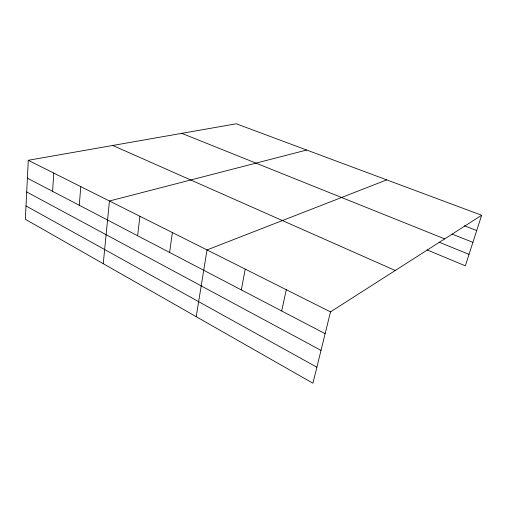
<?xml version="1.0" encoding="UTF-8"?>
<svg xmlns="http://www.w3.org/2000/svg" width="507" height="507" viewBox="0 0 507 507"><rect width="100%" height="100%" fill="white"/><g stroke="black" fill="none" stroke-linecap="round" stroke-linejoin="round"><path stroke-width="0.76" d="M28.278 160.288L25.35 219.278L312.92 383.216L330.507 311.881L481.65 215.253L236.287 123.784L28.278 160.288L330.507 311.881M52.589 191.335L53.774 173.077M79.269 205.265L80.784 186.627M103.244 263.684L109.449 201L306.672 150.028M137.619 235.742L139.919 216.286M169.604 252.448L172.374 232.561M196.215 316.685L207.008 249.938L386.746 179.877M241.326 289.903L245.217 269.103M281.689 310.987L286.278 289.693M481.65 215.253L465.331 265.814L427.002 249.881M464.33 225.761L476.719 230.539M451.984 234.069L472.904 242.346M181.817 133.347L444.683 238.886M439.087 242.188L469.032 254.343M112.757 145.465L395.245 270.491M27.391 178.172L325.133 333.676M26.706 191.957L321.02 350.381M26.009 205.931L316.869 367.22"/></g></svg>
